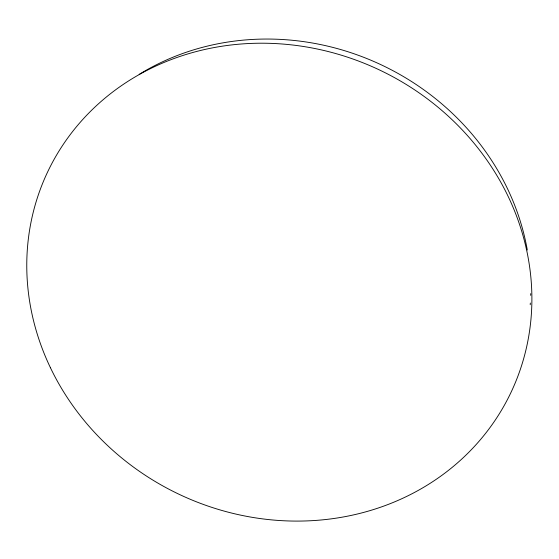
<?xml version="1.0" encoding="UTF-8"?>
<svg xmlns="http://www.w3.org/2000/svg" width="559" height="559" viewBox="0 0 559 559"><rect width="100%" height="100%" fill="white"/><g stroke="black" fill="none" stroke-linecap="round" stroke-linejoin="round"><path stroke-width="0.84" d="M139.163 74.396A251.061 230.546 25.8 0 1 527.291 250.013M530.715 293.629A251.061 230.546 25.8 0 1 530.673 295.355M530.33 303.048A251.061 230.546 25.8 0 1 530.218 304.746M50.436 367.738A256.567 234.626 25.8 0 0 486.218 432.554A256.567 234.626 25.8 0 0 301.329 46.159A256.567 234.626 25.8 0 0 50.436 367.738"/></g></svg>
